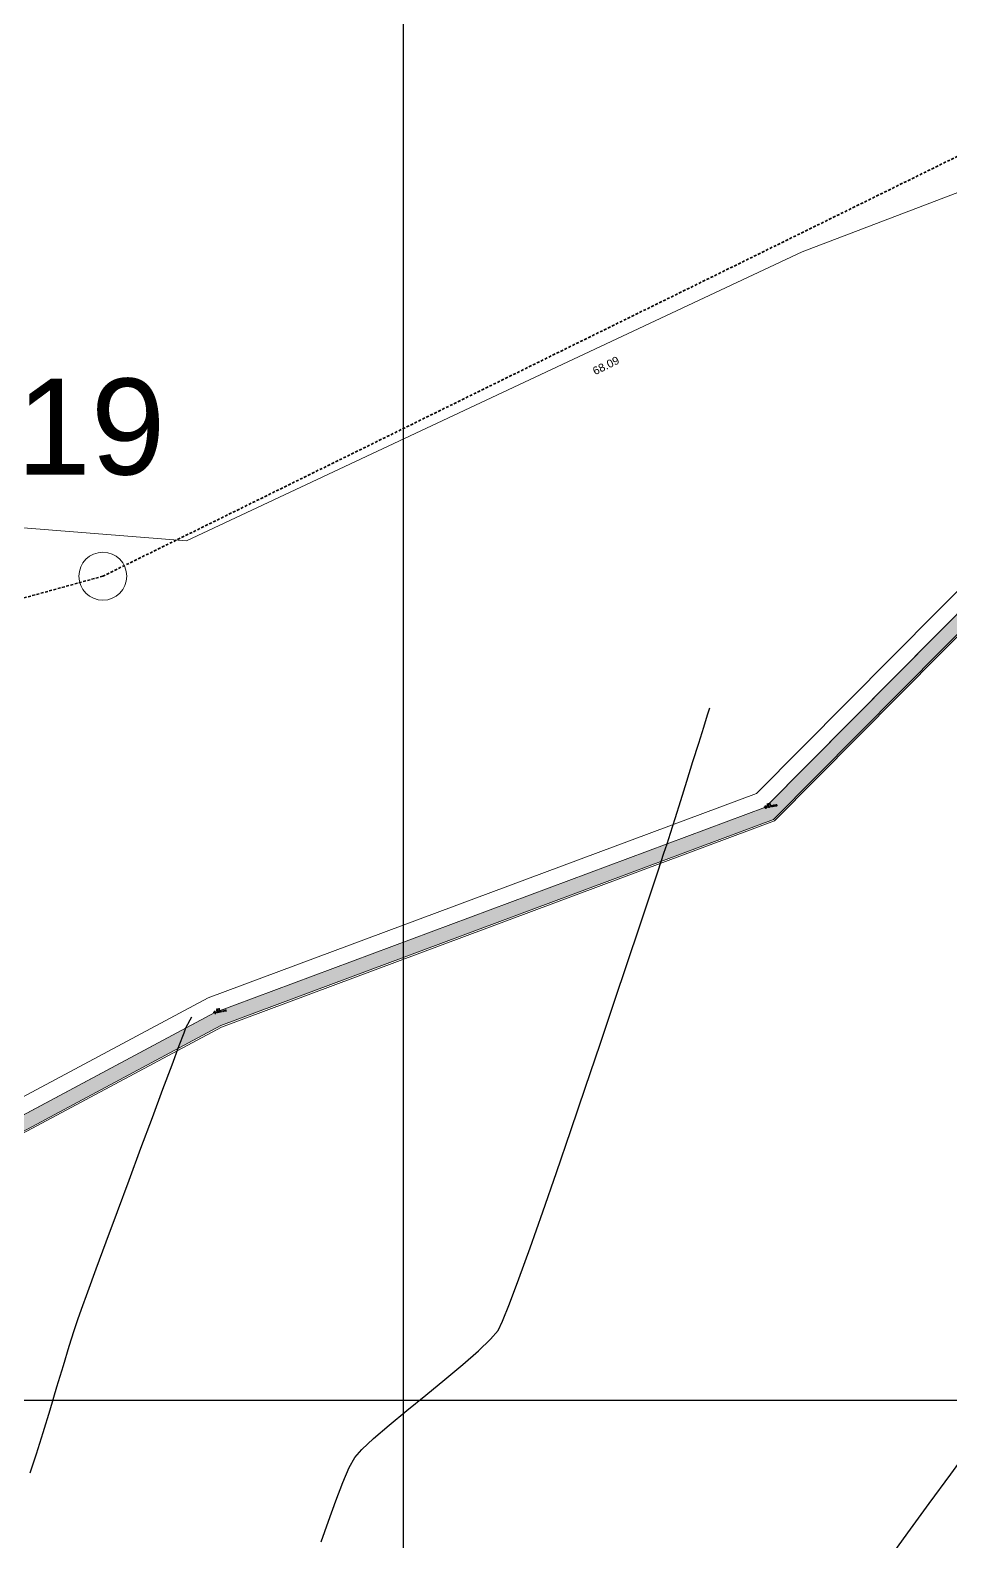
# Model space of a CAD drawing. Header units: millimetres. Extents: x 736950 to 738835, y 8500595 to 8502131.
# Drawn here: x 737976.7 to 738034.2, y 8501291.2 to 8501385.6 of the extents above; entities that cross this region are included whole.
import ezdxf
from ezdxf.enums import TextEntityAlignment as Align

# ---------------------------------------------------------------- set-up
doc = ezdxf.new("R2010")
doc.units = ezdxf.units.MM
doc.linetypes.add('DASHED', pattern=[0.75, 0.5, -0.25])
for name, color, linetype, lineweight in [('camino', 22, 'Continuous', 5), ('CAMINO ACTUAL', 1, 'Continuous', 13), ('CONT-MJR', 80, 'Continuous', 30), ('COTAS', 40, 'Continuous', 5), ('CUADROS', 9, 'Continuous', 20), ('PERIMETRO', 7, 'Continuous', 35), ('pista', 251, 'Continuous', 5), ('saiwite', 5, 'Continuous', 5)]:
    doc.layers.add(name, color=color, linetype=linetype, lineweight=lineweight)
doc.layers.add('Cuadricula Coordenadas', color=5, linetype='Continuous')
doc.styles.add('5mm', font='arial.ttf', dxfattribs={"height": 3})
doc.styles.add('COTAS', font='arial.ttf')
doc.styles.add('CUADROS', font='arial.ttf')
doc.dimstyles.new('Copy of GenDist', dxfattribs={"dimtxt": 0.5, "dimasz": 2, "dimexe": 0.18, "dimexo": 0.0625, "dimgap": 1, "dimtad": 2, "dimzin": 1, "dimdsep": 46, "dimtxsty": 'COTAS', "dimcen": 0.09, "dimse1": 1, "dimse2": 1, "dimsd1": 1, "dimsd2": 1, "dimadec": 0, "dimazin": 0, "dimtfac": 1, "dimtofl": 0, "dimtmove": 0, "dimatfit": 3, "dimfxl": 1, "dimtolj": 1, "dimtzin": 0, "dimarcsym": 0})

# ---------------------------------------------------------------- blocks, each defined once
blk = doc.blocks.new('*D157')
at = {"layer": 'Defpoints', "color": 0, "transparency": 16777216}
for p in [(738169.4913260904, 8501325.639625942), (738169.7309229737, 8501324.89666196), (737994.6087461784, 8501268.421881562)]:
    blk.add_point(p, dxfattribs=at)
at = {"layer": 'COTAS', "color": 0, "transparency": 16777216, "insert": (738081.5449616266, 8501298.596935092), "char_height": 0.5, "attachment_point": 5, "rotation": 17.873882615968956, "style": 'COTAS'}
blk.add_mtext('\\A1;184.00', dxfattribs=at)
blk = doc.blocks.new('*D167')
at = {"layer": 'Defpoints', "color": 0, "transparency": 16777216}
for p in [(738042.3158710627, 8501381.498171696), (737981.1961052571, 8501351.494217444), (737981.5469095651, 8501350.779609066)]:
    blk.add_point(p, dxfattribs=at)
at = {"layer": 'COTAS', "color": 0, "transparency": 16777216, "insert": (738012.659959198, 8501364.654754017), "char_height": 0.5, "attachment_point": 5, "rotation": 26.14661883604077, "style": 'COTAS'}
blk.add_mtext('\\A1;68.09', dxfattribs=at)
blk = doc.blocks.new('*D168')
at = {"layer": 'Defpoints', "color": 0, "transparency": 16777216}
for p in [(737981.1961052571, 8501351.494217444), (737950.6537477584, 8501343.089650117), (737950.8650649907, 8501342.321719276)]:
    blk.add_point(p, dxfattribs=at)
at = {"layer": 'COTAS', "color": 0, "transparency": 16777216, "insert": (737966.4693359733, 8501345.31353943), "char_height": 0.5, "attachment_point": 5, "rotation": 15.385701859350391, "style": 'COTAS'}
blk.add_mtext('\\A1;31.68', dxfattribs=at)

msp = doc.modelspace()

# ---------------------------------------------------------------- hatches: boundary and pattern name
at = {"layer": 'pista'}
h = msp.add_hatch(dxfattribs=at)
h.set_pattern_fill('HONEY', color=256, scale=3, angle=9.94991650582834, style=0)
h.set_pattern_definition([(9.94991650582834, (1479841.21072825, -18.49207214638591), (0.4979252195647159, 0.4170677100899267), [0.375, -0.75]), (129.9499165058283, (1479841.21072825, -18.49207214638591), (-0.6101538418184378, 0.222682034283025), [0.3749999999999999, -0.7499999999999998]), (69.94991650582834, (1479841.21072825, -18.49207214638591), (-0.112228622253722, 0.6397497443729518), [-0.75, 0.375])])
h.paths.add_polyline_path([(737744.7999806425, 8501250.923935566), (737743.4751223363, 8501250.754223157), (737756.465848178, 8501242.026572531), (737763.5739612179, 8501242.006896213), (737770.002546867, 8501243.455222024), (737769.8468594846, 8501244.342704736), (737763.4750639071, 8501242.907173423), (737756.7405500773, 8501242.925815564)])
h.paths.add_polyline_path([(737794.2809870465, 8501256.017245878), (737809.7820272583, 8501263.709828075), (737823.391616501, 8501273.483615467), (737837.0791595323, 8501280.557800073), (737851.5530432165, 8501285.77819753), (737870.8510758049, 8501293.050216693, -0.9976846880626209), (737871.0089264096, 8501292.63424804), (737865.2748787645, 8501289.581801567, 0.7845063948290762), (737866.1540430214, 8501286.121818589), (737883.2588851704, 8501291.348365877), (737897.4188924351, 8501296.516943583), (737903.2981396064, 8501301.44146652, -0.5512150924587264), (737904.1219025984, 8501301.177325813), (737906.855912117, 8501297.98174819, 0.5618964424650519), (737910.2738656431, 8501298.536066804), (737914.22079628, 8501308.558674501), (737925.6412323939, 8501300.72656757, 0.340189525830376), (737928.7023693406, 8501300.894137181), (737936.9171069289, 8501306.117412793, -0.358727273887905), (737938.1716059428, 8501305.962964654), (737943.1732157968, 8501301.051021611, 0.3417074120720416), (737946.0555081918, 8501300.709858142), (737955.8779356404, 8501307.072689936), (737971.8320576148, 8501314.464803053), (737988.5677626224, 8501323.411181662), (738023.1375471824, 8501336.282937778), (738044.4246208373, 8501357.728329657), (738061.4456776979, 8501362.208386911), (738078.9085143938, 8501363.070318012), (738112.0997810266, 8501372.051506756), (738118.6561313582, 8501373.365123207), (738128.3493353954, 8501376.976906104), (738155.2251721952, 8501366.826195797), (738176.6167526407, 8501363.543890122), (738193.8053773039, 8501353.328603027), (738204.7313956148, 8501340.877429372), (738207.705198212, 8501335.751671141), (738214.35685511, 8501331.742925933), (738229.9282901662, 8501313.374534177), (738233.5603594936, 8501308.186787868), (738234.53883727, 8501308.358438132), (738230.6417003467, 8501313.924784988), (738214.9478837823, 8501332.43754055), (738208.3676942562, 8501336.403214611), (738205.4657963786, 8501341.405035153), (738194.387784551, 8501354.029418997), (738176.9261677533, 8501364.406946706), (738155.4549153853, 8501367.70147717), (738128.3514754312, 8501377.93815071), (738118.4090486554, 8501374.233504975), (738111.8936108743, 8501372.928085677), (738078.7671659255, 8501363.964436961), (738061.3074614278, 8501363.102660457), (738043.958527311, 8501358.536303693), (738022.6381405202, 8501337.057350922), (737988.196920163, 8501324.233464561), (737971.4304040315, 8501315.270615296), (737955.4419368334, 8501307.862588815), (737945.5806043665, 8501301.47455489, -0.3391433520832071), (737943.8038299843, 8501301.693147572), (737938.8116631231, 8501306.59581691, 0.3560082385246841), (737936.4342009705, 8501306.876887502), (737928.158540546, 8501301.61487459, -0.3502196171718997), (737926.1502499409, 8501301.468794718), (737914.5128481541, 8501309.44969617, 0.4302069892023044), (737913.4330382891, 8501309.014522241), (737909.4507249827, 8501298.90206584, -0.5704007069138802), (737907.5397775185, 8501298.566836312), (737904.9064502402, 8501301.644734057, 0.4931454261128044), (737902.7202336333, 8501302.131411942), (737896.9620044216, 8501297.308254998), (737882.9728831241, 8501292.20205278), (737866.0373022418, 8501287.027224885, -0.7384715771871906), (737865.6977918843, 8501288.787355538), (737871.5108758068, 8501291.881875956, 0.9119586051647783), (737870.5337161538, 8501293.892406015), (737851.2416702455, 8501286.62264278), (737836.7183275839, 8501281.384406622), (737822.9200107896, 8501274.252970394), (737809.3164408724, 8501264.483505804), (737793.8201376351, 8501256.79327439), (737778.9884914039, 8501246.402265295), (737769.846859484, 8501244.34270474), (737770.0025468671, 8501243.455222024), (737779.3594973255, 8501245.563292695)])
h.paths.add_polyline_path([(738260.5182952256, 8501271.251537092), (738234.538837269, 8501308.358438132), (738233.56035949, 8501308.186787868), (738259.6897886079, 8501270.86568047), (738269.3749442189, 8501234.589470252), (738274.5057655985, 8501215.583008338), (738279.7983711922, 8501189.602392923), (738280.7089290785, 8501189.641305126), (738275.382018582, 8501215.790318219), (738270.2441657205, 8501234.822827347)])

# ---------------------------------------------------------------- linework, layer by layer
at = {"linetype": 'Continuous', "extrusion": (-0.172787269436437, 0.9849591664230046, 0)}
for points, elevation in [([(-2195845.079162655, 0), (-2195844.879162655, 0)], 8245948.945062787), ([(-2195808.940162654, 0), (-2195808.740162654, 0)], 8245942.265062786)]:
    msp.add_lwpolyline(points, dxfattribs=dict(at, elevation=elevation))
at = {"linetype": 'Continuous', "extrusion": (0.9849591664230046, 0.172787269436437, 0)}
for points, elevation in [([(8245949.045062786, 0), (8245948.845062787, 0)], 2195844.979162654), ([(8245942.365062787, 0), (8245942.165062788, 0)], 2195808.840162654)]:
    msp.add_lwpolyline(points, dxfattribs=dict(at, elevation=elevation))
at = {"linetype": 'Continuous'}
for centre in [(738022.638140521, 8501337.057350922), (737988.1969201654, 8501324.23346456)]:
    msp.add_circle(centre, 0.05, dxfattribs=at)
at = {"layer": 'camino'}
for p, q in [((738022.083244231, 8501337.91780997), (738043.4406456156, 8501359.434052626)), ((738022.638140521, 8501337.057350922), (738043.9585273108, 8501358.536303693)), ((738023.1930368112, 8501336.196891872), (738044.4764090059, 8501357.638554761)), ((737987.7848729874, 8501325.147112222), (738022.083244231, 8501337.91780997)), ((737988.1969201654, 8501324.23346456), (738022.638140521, 8501337.057350922)), ((737988.6089673436, 8501323.319816899), (738023.1930368112, 8501336.196891872)), ((737970.9844435801, 8501316.16613399), (737987.7848729874, 8501325.147112222)), ((737971.4304040375, 8501315.270615296), (737988.1969201654, 8501324.23346456)), ((737971.8763644947, 8501314.3750966), (737988.6089673436, 8501323.319816899))]:
    msp.add_line(p, q, dxfattribs=at)
at = {"layer": 'CAMINO ACTUAL'}
for points in [[(737971.4304040375, 8501315.270615296), (737988.1969201654, 8501324.23346456), (738022.638140521, 8501337.057350922), (738043.9585273108, 8501358.536303693), (738061.3074614247, 8501363.102660459), (738078.7671659256, 8501363.964436961), (738111.8936108851, 8501372.92808568), (738118.4090486645, 8501374.233504977), (738128.3514754305, 8501377.93815071), (738155.454915393, 8501367.70147717), (738176.9261677564, 8501364.406946704), (738194.3877845515, 8501354.029418996), (738205.4657963796, 8501341.405035151), (738208.3676942562, 8501336.40321461), (738214.9478837845, 8501332.437540548), (738230.6417003514, 8501313.924784983), (738260.5182952263, 8501271.25153709), (738270.2441656903, 8501234.822827455), (738275.3820185816, 8501215.79031822), (738280.7089290787, 8501189.641305126)], [(737971.8320576347, 8501314.464803059), (737988.5677626258, 8501323.411181664), (738023.1375471818, 8501336.282937778), (738044.4246208366, 8501357.728329655), (738061.4456777014, 8501362.208386911), (738078.9085143864, 8501363.070318013), (738112.0997810143, 8501372.051506754), (738118.6561313678, 8501373.365123209), (738128.349335396, 8501376.976906104), (738155.2251721928, 8501366.826195799), (738176.6167526424, 8501363.54389012), (738193.8053773035, 8501353.328603027), (738204.7313956139, 8501340.877429372), (738207.7051982115, 8501335.751671143), (738214.356855111, 8501331.742925936), (738229.9282901693, 8501313.374534167), (738259.6897886079, 8501270.86568047), (738269.3749442361, 8501234.589470183), (738274.5057655985, 8501215.583008338), (738279.7983711922, 8501189.602392923)]]:
    msp.add_lwpolyline(points, dxfattribs=at)
at = {"layer": 'CONT-MJR', "extrusion": (0.9547271782639756, -0.2974827979633565, 0), "elevation": -1824396.445214778}
msp.add_lwpolyline([(8336011.013487913, 3580.00000000001), (8336011.475714248, 3580.00000000001)], dxfattribs=at)
at = {"layer": 'CONT-MJR'}
for points, elevation in [([(738018.4610443866, 8501341.065616697), (738018.7725626299, 8501342.06801277)], 3580), ([(738017.7188548159, 8501338.682729287), (738018.1012104056, 8501339.909095004)], 3580), ([(738016.69459968, 8501335.427383976), (738016.9897553247, 8501336.357592177)], 3580), ([(738016.2905358438, 8501334.191537967), (738016.4800989409, 8501334.764458142)], 3580), ([(738012.2985865448, 8501322.253212323), (738013.1817653332, 8501324.875218447)], 3580), ([(737986.2785498337, 8501322.966343835), (737986.3937384227, 8501323.269540627)], 3585), ([(737984.2991607884, 8501317.674271306), (737984.9585690266, 8501319.44054341)], 3585), ([(737983.5827404202, 8501315.75302892), (737984.2991607884, 8501317.674271306)], 3585), ([(738009.5653141969, 8501314.236684822), (738010.4659657881, 8501316.858002437)], 3580), ([(738008.7076287146, 8501311.767482853), (738009.5653141969, 8501314.236684822)], 3580), ([(737980.7792799182, 8501308.204744883), (737981.407577672, 8501309.90267423)], 3585), ([(738007.2187368318, 8501307.589198142), (738007.9173045305, 8501309.5263396)], 3580), ([(737979.6272957283, 8501305.047995318), (737979.8575218334, 8501305.693086006)], 3585), ([(738006.1944516468, 8501304.930692889), (738006.636320808, 8501306.032001548)], 3580), ([(737979.0978012532, 8501303.375376908), (737979.4023806971, 8501304.357988296)], 3585), ([(737978.325124546, 8501300.826917283), (737978.732426251, 8501302.173805218)], 3585), ([(737998.1333405641, 8501297.604136897), (737999.0964507771, 8501298.430787057)], 3580), ([(737996.205339147, 8501294.862774722), (737996.6104326986, 8501295.793558398)], 3580), ([(737995.760574483, 8501293.717094613), (737996.205339147, 8501294.862774722)], 3580), ([(738032.884442259, 8501293.554278089), (738034.2267204671, 8501295.38384552)], 3575), ([(737995.3011274743, 8501292.44972008), (737995.760574483, 8501293.717094613)], 3580), ([(738030.2441508777, 8501289.914929748), (738031.536906522, 8501291.708295068)], 3575)]:
    msp.add_lwpolyline(points, dxfattribs=dict(at, elevation=elevation))
at = {"layer": 'CONT-MJR', "extrusion": (0.95495495227031, -0.2967508030897474, 0), "elevation": -1818005.404296307}
msp.add_lwpolyline([(8337406.372245993, 3580.00000000001), (8337407.17227206, 3580.00000000001)], dxfattribs=at)
at = {"layer": 'CONT-MJR', "extrusion": (0.9548503985623907, -0.2970870518303408, 0), "elevation": -1820941.132113637}
msp.add_lwpolyline([(8336763.422399749, 3580), (8336764.633606966, 3580)], dxfattribs=at)
at = {"layer": 'CONT-MJR', "extrusion": (0.9544002348017889, -0.298530051770823, 0), "elevation": -1833540.792913559}
msp.add_lwpolyline([(8333998.832911689, 3580.000000000003), (8334000.102743877, 3580.000000000003)], dxfattribs=at)
at = {"layer": 'CONT-MJR', "extrusion": (0.9539567599506964, -0.2999441617107584, 0), "elevation": -1845889.910863623}
msp.add_lwpolyline([(8331271.174260151, 3580.000000000013), (8331272.341198755, 3580.000000000013)], dxfattribs=at)
at = {"layer": 'CONT-MJR', "extrusion": (0.9514341213894292, -0.3078524202534799, 0), "elevation": -1914982.421309635}
msp.add_lwpolyline([(8315660.131845062, 3580.000000000013), (8315660.828609896, 3580.000000000013)], dxfattribs=at)
at = {"layer": 'CONT-MJR', "extrusion": (0.9491833156627726, -0.314723741188086, 0), "elevation": -1975058.952187071}
msp.add_lwpolyline([(8301594.660083524, 3580), (8301595.8234965, 3580)], dxfattribs=at)
at = {"layer": 'CONT-MJR', "extrusion": (0.9489672826850898, -0.3153745335205064, 0), "elevation": -1980750.990353323}
msp.add_lwpolyline([(8300236.743288806, 3580.000000000003), (8300238.386887207, 3580.000000000003)], dxfattribs=at)
at = {"layer": 'CONT-MJR', "extrusion": (0.9487204293595289, -0.3161163502824101, 0), "elevation": -1987239.602136236}
msp.add_lwpolyline([(8298683.589504641, 3580.000000000004), (8298685.633528275, 3580.000000000004)], dxfattribs=at)
at = {"layer": 'CONT-MJR', "extrusion": (0.9484329402854185, -0.3169778506166574, 0), "elevation": -1994775.671598116}
msp.add_lwpolyline([(8296872.985405046, 3580.00000000001), (8296875.350094911, 3580.00000000001)], dxfattribs=at)
at = {"layer": 'CONT-MJR', "extrusion": (0.9480928077414522, -0.3179937545124586, 0), "elevation": -2003663.225750777}
msp.add_lwpolyline([(8294728.553017356, 3580), (8294731.158616149, 3580)], dxfattribs=at)
at = {"layer": 'CONT-MJR', "extrusion": (0.8928472541408041, -0.4503596127243499, 0), "elevation": -3169743.530072196}
msp.add_lwpolyline([(7922742.40425255, 3585), (7922742.650950622, 3585)], dxfattribs=at)
at = {"layer": 'CONT-MJR', "extrusion": (0.8828700063754101, -0.469617452659804, 0), "elevation": -3340823.731284682}
msp.add_lwpolyline([(7852134.866143839, 3585.000000000003), (7852135.193686727, 3585.000000000003)], dxfattribs=at)
at = {"layer": 'CONT-MJR', "extrusion": (0.881112951266454, -0.4729058755297078, 0), "elevation": -3370076.362052888}
msp.add_lwpolyline([(7839624.711514005, 3585.000000000011), (7839624.912662297, 3585.000000000011)], dxfattribs=at)
at = {"layer": 'CONT-MJR', "extrusion": (0.9361830702966119, -0.3515128146881832, 0), "elevation": -2297433.704383265}
msp.add_lwpolyline([(8218205.420521243, 3585.000000000011), (8218206.270189186, 3585.000000000011)], dxfattribs=at)
at = {"layer": 'CONT-MJR', "extrusion": (0.9471814308372083, -0.3206982024851071, 0), "elevation": -2027327.22040117}
msp.add_lwpolyline([(8288970.945219277, 3580), (8288973.793374452, 3580)], dxfattribs=at)
at = {"layer": 'CONT-MJR', "extrusion": (0.9365164213216215, -0.3506237193843896, 0), "elevation": -2289629.210382245}
msp.add_lwpolyline([(8220381.920165599, 3585), (8220383.205111869, 3585)], dxfattribs=at)
at = {"layer": 'CONT-MJR', "extrusion": (0.9366996189940817, -0.3501340083115925, 0), "elevation": -2285330.822139762}
msp.add_lwpolyline([(8221576.312521435, 3585.00000000001), (8221577.942694407, 3585.00000000001)], dxfattribs=at)
at = {"layer": 'CONT-MJR', "extrusion": (0.9465505214016271, -0.322555592781009, 0), "elevation": -2043583.107192389}
msp.add_lwpolyline([(8284975.30787084, 3580.000000000013), (8284978.15768195, 3580.000000000013)], dxfattribs=at)
at = {"layer": 'CONT-MJR', "extrusion": (0.9371225092296218, -0.3490005769267119, 0), "elevation": -2275383.07561527}
msp.add_lwpolyline([(8224328.920828627, 3585.000000000006), (8224331.046370627, 3585.000000000006)], dxfattribs=at)
at = {"layer": 'CONT-MJR', "extrusion": (0.9372977601172862, -0.3485296384514784, 0), "elevation": -2271250.147727163}
msp.add_lwpolyline([(8225469.128536074, 3585), (8225471.239097719, 3585)], dxfattribs=at)
at = {"layer": 'CONT-MJR', "extrusion": (0.9375260669514793, -0.3479150381723825, 0), "elevation": -2265856.752774547}
msp.add_lwpolyline([(8226954.46657773, 3585), (8226956.472107816, 3585)], dxfattribs=at)
at = {"layer": 'CONT-MJR', "extrusion": (0.9430784622277708, -0.332570314493196, 0), "elevation": -2131283.811015291}
msp.add_lwpolyline([(8262841.440179091, 3580.000000000013), (8262843.816591386, 3580.000000000013)], dxfattribs=at)
at = {"layer": 'CONT-MJR', "extrusion": (0.9383638874287427, -0.3456489762311151, 0), "elevation": -2245973.96470245}
msp.add_lwpolyline([(8232401.390753448, 3585), (8232402.916070616, 3585)], dxfattribs=at)
at = {"layer": 'CONT-MJR', "extrusion": (0.9366319181963009, -0.3503150722077457, 0), "elevation": -2286895.065042011}
msp.add_lwpolyline([(8221129.424019921, 3580.00000000001), (8221131.086569066, 3580.00000000001)], dxfattribs=at)
at = {"layer": 'CONT-MJR', "extrusion": (0.939324274739185, -0.3430304751559314, 0), "elevation": -2223004.536906295}
msp.add_lwpolyline([(8238632.385675337, 3585.000000000003), (8238633.535817367, 3585.000000000003)], dxfattribs=at)
at = {"layer": 'CONT-MJR', "extrusion": (0.9507652718050815, -0.3099119196310616, 0), "elevation": -1933010.365861031}
msp.add_lwpolyline([(8311453.561860458, 3585.000000000003), (8311454.287599019, 3585.000000000003)], dxfattribs=at)
at = {"layer": 'CONT-MJR', "extrusion": (0.7600323573944353, -0.6498852327245614, 0), "elevation": -4963963.785983482}
msp.add_lwpolyline([(6940884.82151566, 3580), (6940885.542044553, 3580)], dxfattribs=at)
at = {"layer": 'CONT-MJR', "extrusion": (0.8993071815096663, -0.4373174971175293, 0), "elevation": -3054075.12385454}
msp.add_lwpolyline([(7968026.964950074, 3580), (7968027.598190477, 3580)], dxfattribs=at)
at = {"layer": 'CONT-MJR', "extrusion": (0.9567449869140363, -0.2909278776859662, 0), "elevation": -1767208.346294253}
msp.add_lwpolyline([(8348276.823431693, 3585), (8348278.079327155, 3585)], dxfattribs=at)
at = {"layer": 'CONT-MJR', "extrusion": (0.6892162494112009, -0.7245556994100298, 0), "elevation": -5651022.782766455}
msp.add_lwpolyline([(6393961.735698928, 3580), (6393962.783967114, 3580)], dxfattribs=at)
at = {"layer": 'CONT-MJR', "extrusion": (0.6572939535090644, -0.7536343003608739, 0), "elevation": -5921787.586997791}
msp.add_lwpolyline([(6144039.469998758, 3580), (6144040.766743521, 3580)], dxfattribs=at)
at = {"layer": 'CONT-MJR', "extrusion": (0.6412450369951127, -0.7673361730878693, 0), "elevation": -6050115.508255369}
msp.add_lwpolyline([(6017713.351513739, 3580), (6017714.813049191, 3580)], dxfattribs=at)
at = {"layer": 'CONT-MJR', "extrusion": (0.9569320813388273, -0.2903118869501209, 0), "elevation": -1761833.549948608}
msp.add_lwpolyline([(8349409.892080476, 3585.000000000011), (8349411.37448465, 3585.000000000011)], dxfattribs=at)
at = {"layer": 'CONT-MJR', "extrusion": (0.6338755269975644, -0.7734350756679969, 0), "elevation": -6107402.834170308}
msp.add_lwpolyline([(5959562.3910744, 3580), (5959563.932485944, 3580)], dxfattribs=at)
at = {"layer": 'CONT-MJR', "extrusion": (-0.632777658139912, 0.7743335427055765, 0), "elevation": 6115851.201041086}
msp.add_lwpolyline([(-5950890.612163696, 3580.000000000013), (-5950892.148129095, 3580.000000000013)], dxfattribs=at)
at = {"layer": 'CONT-MJR', "extrusion": (0.9560299616047374, -0.2932690104904448, 0), "elevation": -1787638.686974593}
msp.add_lwpolyline([(8343921.512183216, 3585.000000000013), (8343922.993923639, 3585.000000000013)], dxfattribs=at)
at = {"layer": 'CONT-MJR', "extrusion": (0.637850981647512, -0.7701598049829046, 0), "elevation": -6076624.893430337}
msp.add_lwpolyline([(5990938.789556074, 3580.00000000001), (5990940.234700759, 3580.00000000001)], dxfattribs=at)
at = {"layer": 'CONT-MJR', "extrusion": (0.9543147385758836, -0.2988032458606217, 0), "elevation": -1835952.666947591}
msp.add_lwpolyline([(8333422.625887554, 3585.00000000001), (8333424.031055307, 3585.00000000001)], dxfattribs=at)
at = {"layer": 'CONT-MJR', "extrusion": (0.7495576043691086, -0.6619391193549773, 0), "elevation": -5074169.43662082}
msp.add_lwpolyline([(6860720.427534397, 3580), (6860721.096434392, 3580)], dxfattribs=at)
at = {"layer": 'CONT-MJR', "extrusion": (0.680263256341591, -0.7329678724688654, 0), "elevation": -5729145.004768621}
msp.add_lwpolyline([(6324048.303810753, 3580.000000000012), (6324049.31299976, 3580.000000000012)], dxfattribs=at)
at = {"layer": 'CONT-MJR', "extrusion": (-0.8068541926318259, 0.5907506342209413, 0), "elevation": 4426659.629571105}
msp.add_lwpolyline([(-7295300.010769225, 3575), (-7295302.172397131, 3575)], dxfattribs=at)
at = {"layer": 'CONT-MJR', "extrusion": (0.9512652823550204, -0.3083737384830677, 0), "elevation": -1919564.692501807}
msp.add_lwpolyline([(8314559.844985098, 3585), (8314561.097750563, 3585)], dxfattribs=at)
at = {"layer": 'CONT-MJR', "extrusion": (0.8774288560050667, -0.4797067882046699, 0), "elevation": -3430589.779078194}
msp.add_lwpolyline([(7813304.226399235, 3580), (7813304.936069561, 3580)], dxfattribs=at)
at = {"layer": 'CONT-MJR', "extrusion": (0.8076936312536567, -0.5896024067388821, 0), "elevation": -4416278.679576328}
msp.add_lwpolyline([(7301584.340628727, 3575.000000000003), (7301586.62612777, 3575.000000000003)], dxfattribs=at)
at = {"layer": 'CONT-MJR', "extrusion": (0.9448572459864064, -0.3274824952680427, 0), "elevation": -2086724.256663491}
msp.add_lwpolyline([(8274186.942581919, 3580.00000000001), (8274188.314076868, 3580.00000000001)], dxfattribs=at)
at = {"layer": 'COTAS'}
msp.add_circle((737981.1961052574, 8501351.494217444), 1.5, dxfattribs=at)
at = {"layer": 'Cuadricula Coordenadas', "color": 8}
for p, q in [((738000, 8500595.507225098), (738000, 8502130.641312933)), ((736950.2264744169, 8501300), (738552.8979275209, 8501300))]:
    msp.add_line(p, q, dxfattribs=at)
at = {"layer": 'PERIMETRO', "linetype": 'DASHED', "ltscale": 0.35}
msp.add_lwpolyline([(738505.2945807902, 8501473.002765065), (738158.5425738312, 8501412.173509907), (738158.5425738312, 8501412.173509907), (738158.5425738312, 8501412.173509907), (738158.5425738312, 8501412.173509907), (738042.3158710625, 8501381.498171696), (737981.1961052574, 8501351.494217444), (737950.6537477591, 8501343.089650117), (737921.3905846927, 8501338.747753197), (737870.7162104911, 8501338.053293455), (737782.1367684584, 8501322.717628885), (737738.6411665253, 8501340.79069492), (737735.1536829113, 8501350.925961591), (737703.608889051, 8501372.260051185), (737683.200969866, 8501281.329551859)], dxfattribs=at)
at = {"layer": 'saiwite'}
for p, q in [((738024.9397739356, 8501371.757006472), (738050.1257036253, 8501381.36941885)), ((737986.426341859, 8501353.713539127), (738024.9397739356, 8501371.757006472)), ((737959.177781526, 8501355.858977694), (737986.426341859, 8501353.713539127))]:
    msp.add_line(p, q, dxfattribs=at)

# ---------------------------------------------------------------- texts
at = {"color": 2, "char_height": 0.1, "width": 0.4, "attachment_point": 1, "rotation": 9.94991650582834, "style": '5mm'}
for s, insert in [('\\Ftxt.shx;\\W1.0000000000;\\T1.0000000000;\\o\\l324', (738022.7038068565, 8501337.26177189)), ('\\Ftxt.shx;\\W1.0000000000;\\T1.0000000000;\\o\\l322', (737988.262586501, 8501324.437885528))]:
    msp.add_mtext(s, dxfattribs=dict(at, insert=insert))
at = {"color": 1, "char_height": 0.1, "width": 0.8333333333333334, "attachment_point": 1, "rotation": 9.94991650582834, "style": '5mm'}
for s, insert in [('\\Ftxt.shx;\\W1.0000000000;\\T1.0000000000;\\o\\l3578.988', (738022.7279970744, 8501337.123877605)), ('\\Ftxt.shx;\\W1.0000000000;\\T1.0000000000;\\o\\l3584.648', (737988.2867767188, 8501324.299991244))]:
    msp.add_mtext(s, dxfattribs=dict(at, insert=insert))
at = {"layer": 'CUADROS', "style": 'CUADROS'}
msp.add_text('P19', height=6, dxfattribs=at).set_placement((737977.6505573672, 8501360.844569853), align=Align.MIDDLE_CENTER)

# ---------------------------------------------------------------- dimensions: what is measured, and where the dimension line sits
at = {"layer": 'COTAS'}
for p1, p2, distance, picture, middle in [((738042.3158710625, 8501381.498171696), (737981.1961052574, 8501351.494217444), 0.7960708493863636, '*D167', (738012.659959198, 8501364.654754017)), ((737981.1961052574, 8501351.494217444), (737950.6537477592, 8501343.089650117), 0.7964752030119564, '*D168', (737966.4693359733, 8501345.31353943)), ((737994.6087461784, 8501268.421881562), (738169.7309229737, 8501324.89666196), 0.7806421370546339, '*D157', (738081.5449616266, 8501298.596935092))]:
    dim = msp.add_aligned_dim(p1=p1, p2=p2, distance=distance, dimstyle='Copy of GenDist', dxfattribs=at)
    dim.commit()
    dim.dimension.update_dxf_attribs({"geometry": picture, "text_midpoint": middle})

doc.saveas('drawing.dxf')
